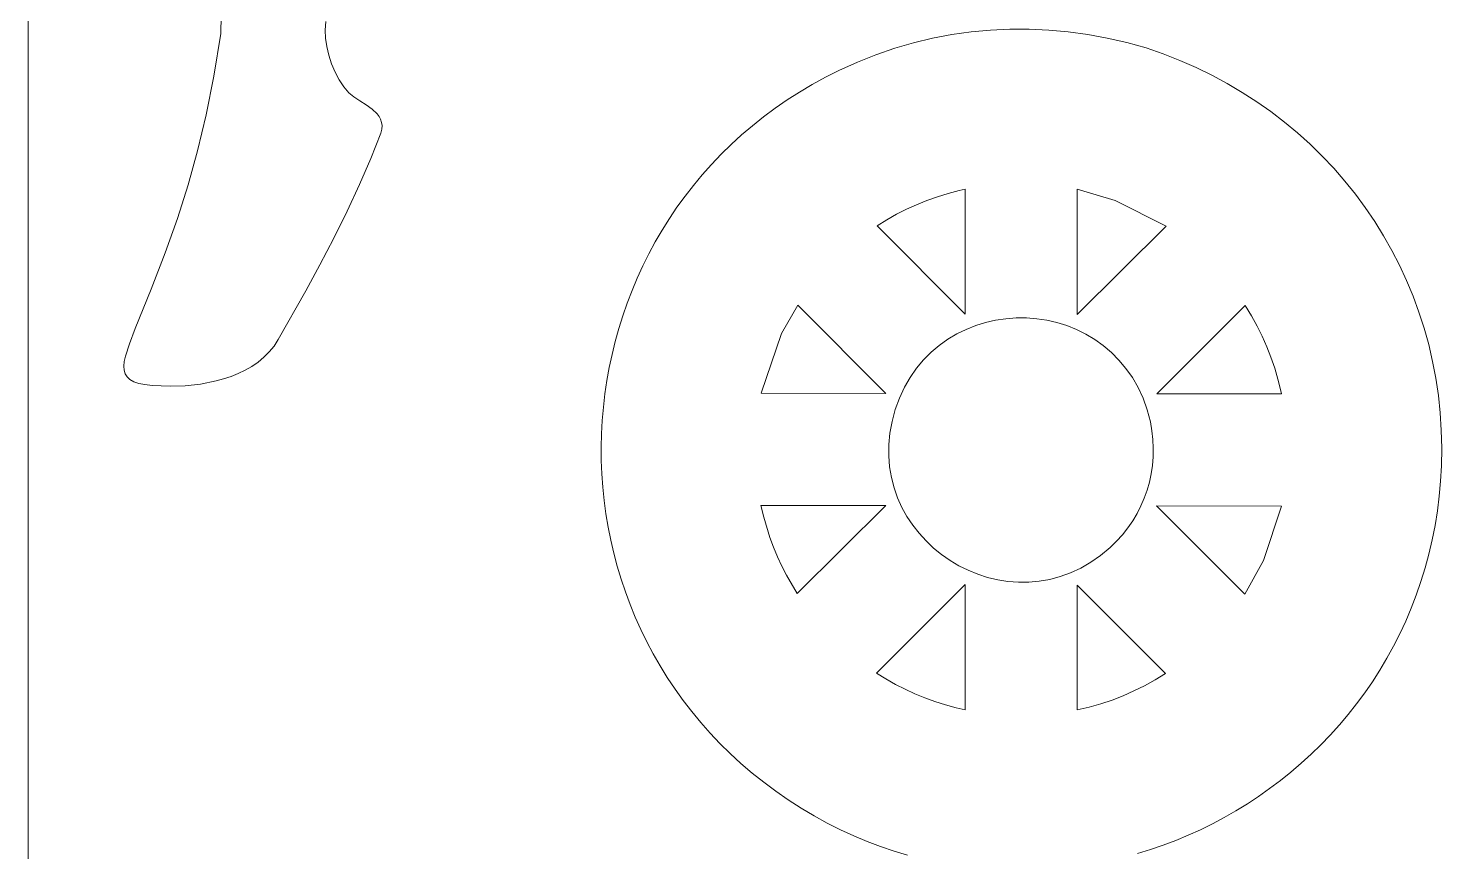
# Model space of a CAD drawing. Header units: centimetres. Extents: x -43.9 to 43.9, y -33.6 to 33.6.
# Drawn here: x -25.08 to -18.9, y -20.09 to -16.49 of the extents above; entities that cross this region are included whole.
import ezdxf

# ---------------------------------------------------------------- set-up
doc = ezdxf.new("R2010")
doc.units = ezdxf.units.CM
doc.header["$MEASUREMENT"] = 0
doc.layers.add('Camada 1', color=7, linetype='Continuous')

msp = doc.modelspace()

# ---------------------------------------------------------------- linework, layer by layer
at = {"layer": 'Camada 1', "color": 4, "lineweight": 9}
msp.add_open_spline([(-25.07839, 11.64976), (-25.07839, 11.64976), (-25.07839, -33.57024), (-25.07839, -33.57024)], degree=3, dxfattribs=at)
at = {"layer": 'Camada 1', "color": 3, "lineweight": 9}
for points in [[(-24.23534, -16.44), (-24.23534, -16.44), (-24.23711, -16.51723), (-24.23711, -16.51723)], [(-23.78143, -16.50233), (-23.78143, -16.50233), (-23.77859, -16.46419), (-23.77859, -16.46419)], [(-24.23711, -16.51723), (-24.23711, -16.51723), (-24.26795, -16.70361), (-24.26795, -16.70361)], [(-23.78009, -16.53675), (-23.78009, -16.53675), (-23.78143, -16.50233), (-23.78143, -16.50233)], [(-23.77483, -16.57332), (-23.77483, -16.57332), (-23.78009, -16.53675), (-23.78009, -16.53675)], [(-21.21099, -16.55703), (-21.21099, -16.55703), (-21.12785, -16.53709), (-21.12785, -16.53709)], [(-21.12785, -16.53709), (-21.12785, -16.53709), (-21.04422, -16.52123), (-21.04422, -16.52123)], [(-21.04422, -16.52123), (-21.04422, -16.52123), (-20.96015, -16.50939), (-20.96015, -16.50939)], [(-20.96015, -16.50939), (-20.96015, -16.50939), (-20.8757, -16.50157), (-20.8757, -16.50157)], [(-20.8757, -16.50157), (-20.8757, -16.50157), (-20.79095, -16.49772), (-20.79095, -16.49772)], [(-20.79095, -16.49772), (-20.79095, -16.49772), (-20.70598, -16.4978), (-20.70598, -16.4978)], [(-20.70598, -16.4978), (-20.70598, -16.4978), (-20.62082, -16.5018), (-20.62082, -16.5018)], [(-20.62082, -16.5018), (-20.62082, -16.5018), (-20.53556, -16.50969), (-20.53556, -16.50969)], [(-20.53556, -16.50969), (-20.53556, -16.50969), (-20.45024, -16.52142), (-20.45024, -16.52142)], [(-20.45024, -16.52142), (-20.45024, -16.52142), (-20.36496, -16.53699), (-20.36496, -16.53699)], [(-20.36496, -16.53699), (-20.36496, -16.53699), (-20.27976, -16.55634), (-20.27976, -16.55634)], [(-23.76595, -16.61091), (-23.76595, -16.61091), (-23.77483, -16.57332), (-23.77483, -16.57332)], [(-21.3755, -16.6092), (-21.3755, -16.6092), (-21.29356, -16.58104), (-21.29356, -16.58104)], [(-21.29356, -16.58104), (-21.29356, -16.58104), (-21.21099, -16.55703), (-21.21099, -16.55703)], [(-20.27976, -16.55634), (-20.27976, -16.55634), (-20.19472, -16.57945), (-20.19472, -16.57945)], [(-20.19472, -16.57945), (-20.19472, -16.57945), (-20.12046, -16.60541), (-20.12046, -16.60541)], [(-20.12046, -16.60541), (-20.12046, -16.60541), (-20.04791, -16.63404), (-20.04791, -16.63404)], [(-23.75374, -16.64844), (-23.75374, -16.64844), (-23.76595, -16.61091), (-23.76595, -16.61091)], [(-23.73851, -16.6848), (-23.73851, -16.6848), (-23.75374, -16.64844), (-23.75374, -16.64844)], [(-21.53724, -16.67799), (-21.53724, -16.67799), (-21.45675, -16.64149), (-21.45675, -16.64149)], [(-21.45675, -16.64149), (-21.45675, -16.64149), (-21.3755, -16.6092), (-21.3755, -16.6092)], [(-20.04791, -16.63404), (-20.04791, -16.63404), (-19.97709, -16.66525), (-19.97709, -16.66525)], [(-19.97709, -16.66525), (-19.97709, -16.66525), (-19.90807, -16.69898), (-19.90807, -16.69898)], [(-24.26795, -16.70361), (-24.26795, -16.70361), (-24.30142, -16.87236), (-24.30142, -16.87236)], [(-23.72055, -16.71888), (-23.72055, -16.71888), (-23.73851, -16.6848), (-23.73851, -16.6848)], [(-23.70017, -16.74957), (-23.70017, -16.74957), (-23.72055, -16.71888), (-23.72055, -16.71888)], [(-21.65382, -16.73914), (-21.65382, -16.73914), (-21.59638, -16.70774), (-21.59638, -16.70774)], [(-21.59638, -16.70774), (-21.59638, -16.70774), (-21.53724, -16.67799), (-21.53724, -16.67799)], [(-19.90807, -16.69898), (-19.90807, -16.69898), (-19.84089, -16.73517), (-19.84089, -16.73517)], [(-23.67767, -16.77577), (-23.67767, -16.77577), (-23.70017, -16.74957), (-23.70017, -16.74957)], [(-23.65598, -16.79387), (-23.65598, -16.79387), (-23.67767, -16.77577), (-23.67767, -16.77577)], [(-23.63016, -16.81115), (-23.63016, -16.81115), (-23.65598, -16.79387), (-23.65598, -16.79387)], [(-21.76361, -16.80672), (-21.76361, -16.80672), (-21.70957, -16.77215), (-21.70957, -16.77215)], [(-21.70957, -16.77215), (-21.70957, -16.77215), (-21.65382, -16.73914), (-21.65382, -16.73914)], [(-19.84089, -16.73517), (-19.84089, -16.73517), (-19.77561, -16.77375), (-19.77561, -16.77375)], [(-19.77561, -16.77375), (-19.77561, -16.77375), (-19.71228, -16.81465), (-19.71228, -16.81465)], [(-23.60291, -16.82858), (-23.60291, -16.82858), (-23.63016, -16.81115), (-23.63016, -16.81115)], [(-23.5769, -16.84712), (-23.5769, -16.84712), (-23.60291, -16.82858), (-23.60291, -16.82858)], [(-23.55481, -16.86772), (-23.55481, -16.86772), (-23.5769, -16.84712), (-23.5769, -16.84712)], [(-21.86657, -16.88034), (-21.86657, -16.88034), (-21.81595, -16.84281), (-21.81595, -16.84281)], [(-21.81595, -16.84281), (-21.81595, -16.84281), (-21.76361, -16.80672), (-21.76361, -16.80672)], [(-19.71228, -16.81465), (-19.71228, -16.81465), (-19.65093, -16.85782), (-19.65093, -16.85782)], [(-24.30142, -16.87236), (-24.30142, -16.87236), (-24.33845, -17.02868), (-24.33845, -17.02868)], [(-23.54609, -16.87911), (-23.54609, -16.87911), (-23.55481, -16.86772), (-23.55481, -16.86772)], [(-23.53935, -16.89137), (-23.53935, -16.89137), (-23.54609, -16.87911), (-23.54609, -16.87911)], [(-23.53494, -16.90463), (-23.53494, -16.90463), (-23.53935, -16.89137), (-23.53935, -16.89137)], [(-23.5332, -16.919), (-23.5332, -16.919), (-23.53494, -16.90463), (-23.53494, -16.90463)], [(-21.91548, -16.91927), (-21.91548, -16.91927), (-21.86657, -16.88034), (-21.86657, -16.88034)], [(-19.65093, -16.85782), (-19.65093, -16.85782), (-19.59162, -16.90319), (-19.59162, -16.90319)], [(-19.59162, -16.90319), (-19.59162, -16.90319), (-19.53442, -16.95069), (-19.53442, -16.95069)], [(-23.58165, -17.06188), (-23.58165, -17.06188), (-23.53904, -16.95158), (-23.53904, -16.95158)], [(-23.53904, -16.95158), (-23.53904, -16.95158), (-23.53445, -16.93461), (-23.53445, -16.93461)], [(-23.53445, -16.93461), (-23.53445, -16.93461), (-23.5332, -16.919), (-23.5332, -16.919)], [(-22.00814, -17.00118), (-22.00814, -17.00118), (-21.96267, -16.95957), (-21.96267, -16.95957)], [(-21.96267, -16.95957), (-21.96267, -16.95957), (-21.91548, -16.91927), (-21.91548, -16.91927)], [(-19.53442, -16.95069), (-19.53442, -16.95069), (-19.47935, -17.00025), (-19.47935, -17.00025)], [(-24.33845, -17.02868), (-24.33845, -17.02868), (-24.38, -17.17774), (-24.38, -17.17774)], [(-22.0519, -17.04405), (-22.0519, -17.04405), (-22.00814, -17.00118), (-22.00814, -17.00118)], [(-19.47935, -17.00025), (-19.47935, -17.00025), (-19.42646, -17.05183), (-19.42646, -17.05183)], [(-23.63091, -17.17622), (-23.63091, -17.17622), (-23.58165, -17.06188), (-23.58165, -17.06188)], [(-22.13421, -17.13337), (-22.13421, -17.13337), (-22.09392, -17.08812), (-22.09392, -17.08812)], [(-22.09392, -17.08812), (-22.09392, -17.08812), (-22.0519, -17.04405), (-22.0519, -17.04405)], [(-19.42646, -17.05183), (-19.42646, -17.05183), (-19.37583, -17.10534), (-19.37583, -17.10534)], [(-22.17277, -17.17972), (-22.17277, -17.17972), (-22.13421, -17.13337), (-22.13421, -17.13337)], [(-19.37583, -17.10534), (-19.37583, -17.10534), (-19.32748, -17.16074), (-19.32748, -17.16074)], [(-19.32748, -17.16074), (-19.32748, -17.16074), (-19.28147, -17.21793), (-19.28147, -17.21793)], [(-24.38, -17.17774), (-24.38, -17.17774), (-24.42707, -17.32474), (-24.42707, -17.32474)], [(-23.68541, -17.29289), (-23.68541, -17.29289), (-23.63091, -17.17622), (-23.63091, -17.17622)], [(-22.20959, -17.22714), (-22.20959, -17.22714), (-22.17277, -17.17972), (-22.17277, -17.17972)], [(-19.28147, -17.21793), (-19.28147, -17.21793), (-19.23786, -17.27687), (-19.23786, -17.27687)], [(-22.27799, -17.32496), (-22.27799, -17.32496), (-22.24466, -17.27557), (-22.24466, -17.27557)], [(-22.24466, -17.27557), (-22.24466, -17.27557), (-22.20959, -17.22714), (-22.20959, -17.22714)], [(-19.23786, -17.27687), (-19.23786, -17.27687), (-19.19669, -17.3375), (-19.19669, -17.3375)], [(-24.42707, -17.32474), (-24.42707, -17.32474), (-24.48058, -17.47485), (-24.48058, -17.47485)], [(-23.74374, -17.41023), (-23.74374, -17.41023), (-23.68541, -17.29289), (-23.68541, -17.29289)], [(-22.30957, -17.37527), (-22.30957, -17.37527), (-22.27799, -17.32496), (-22.27799, -17.32496)], [(-19.19669, -17.3375), (-19.19669, -17.3375), (-19.15799, -17.39974), (-19.15799, -17.39974)], [(-23.80441, -17.52657), (-23.80441, -17.52657), (-23.74374, -17.41023), (-23.74374, -17.41023)], [(-22.3394, -17.42644), (-22.3394, -17.42644), (-22.30957, -17.37527), (-22.30957, -17.37527)], [(-19.15799, -17.39974), (-19.15799, -17.39974), (-19.12185, -17.46353), (-19.12185, -17.46353)], [(-22.36749, -17.47843), (-22.36749, -17.47843), (-22.3394, -17.42644), (-22.3394, -17.42644)], [(-19.12185, -17.46353), (-19.12185, -17.46353), (-19.08828, -17.5288), (-19.08828, -17.5288)], [(-24.48058, -17.47485), (-24.48058, -17.47485), (-24.54151, -17.63326), (-24.54151, -17.63326)], [(-23.86602, -17.64022), (-23.86602, -17.64022), (-23.80441, -17.52657), (-23.80441, -17.52657)], [(-22.41836, -17.58466), (-22.41836, -17.58466), (-22.3938, -17.5312), (-22.3938, -17.5312)], [(-22.3938, -17.5312), (-22.3938, -17.5312), (-22.36749, -17.47843), (-22.36749, -17.47843)], [(-19.08828, -17.5288), (-19.08828, -17.5288), (-19.05736, -17.59552), (-19.05736, -17.59552)], [(-22.44115, -17.63881), (-22.44115, -17.63881), (-22.41836, -17.58466), (-22.41836, -17.58466)], [(-19.05736, -17.59552), (-19.05736, -17.59552), (-19.02912, -17.66357), (-19.02912, -17.66357)], [(-24.54151, -17.63326), (-24.54151, -17.63326), (-24.61083, -17.80516), (-24.61083, -17.80516)], [(-23.98632, -17.85277), (-23.98632, -17.85277), (-23.86602, -17.64022), (-23.86602, -17.64022)], [(-22.46218, -17.69357), (-22.46218, -17.69357), (-22.44115, -17.63881), (-22.44115, -17.63881)], [(-22.48143, -17.74891), (-22.48143, -17.74891), (-22.46218, -17.69357), (-22.46218, -17.69357)], [(-19.02912, -17.66357), (-19.02912, -17.66357), (-19.00362, -17.73292), (-19.00362, -17.73292)], [(-22.4989, -17.80475), (-22.4989, -17.80475), (-22.48143, -17.74891), (-22.48143, -17.74891)], [(-19.00362, -17.73292), (-19.00362, -17.73292), (-18.9809, -17.8035), (-18.9809, -17.8035)], [(-24.61083, -17.80516), (-24.61083, -17.80516), (-24.63683, -17.87113), (-24.63683, -17.87113)], [(-22.5146, -17.86108), (-22.5146, -17.86108), (-22.4989, -17.80475), (-22.4989, -17.80475)], [(-18.9809, -17.8035), (-18.9809, -17.8035), (-18.96103, -17.87525), (-18.96103, -17.87525)], [(-24.63683, -17.87113), (-24.63683, -17.87113), (-24.65437, -17.92551), (-24.65437, -17.92551)], [(-24.02593, -17.907), (-24.02593, -17.907), (-24.00486, -17.88115), (-24.00486, -17.88115)], [(-24.00486, -17.88115), (-24.00486, -17.88115), (-23.98632, -17.85277), (-23.98632, -17.85277)], [(-22.52851, -17.91783), (-22.52851, -17.91783), (-22.5146, -17.86108), (-22.5146, -17.86108)], [(-18.96103, -17.87525), (-18.96103, -17.87525), (-18.94404, -17.9481), (-18.94404, -17.9481)], [(-24.65929, -17.94862), (-24.65929, -17.94862), (-24.66125, -17.96916), (-24.66125, -17.96916)], [(-24.65437, -17.92551), (-24.65437, -17.92551), (-24.65929, -17.94862), (-24.65929, -17.94862)], [(-24.10207, -17.97025), (-24.10207, -17.97025), (-24.07477, -17.95144), (-24.07477, -17.95144)], [(-24.07477, -17.95144), (-24.07477, -17.95144), (-24.04932, -17.93039), (-24.04932, -17.93039)], [(-24.04932, -17.93039), (-24.04932, -17.93039), (-24.02593, -17.907), (-24.02593, -17.907)], [(-22.54063, -17.97494), (-22.54063, -17.97494), (-22.52851, -17.91783), (-22.52851, -17.91783)], [(-18.94404, -17.9481), (-18.94404, -17.9481), (-18.92998, -18.02198), (-18.92998, -18.02198)], [(-24.66125, -17.96916), (-24.66125, -17.96916), (-24.65999, -17.98724), (-24.65999, -17.98724)], [(-24.65999, -17.98724), (-24.65999, -17.98724), (-24.65524, -18.00295), (-24.65524, -18.00295)], [(-24.65524, -18.00295), (-24.65524, -18.00295), (-24.64672, -18.01641), (-24.64672, -18.01641)], [(-24.64672, -18.01641), (-24.64672, -18.01641), (-24.63415, -18.02772), (-24.63415, -18.02772)], [(-24.63415, -18.02772), (-24.63415, -18.02772), (-24.61726, -18.03701), (-24.61726, -18.03701)], [(-24.25817, -18.03394), (-24.25817, -18.03394), (-24.2251, -18.02492), (-24.2251, -18.02492)], [(-24.2251, -18.02492), (-24.2251, -18.02492), (-24.19273, -18.01413), (-24.19273, -18.01413)], [(-24.19273, -18.01413), (-24.19273, -18.01413), (-24.16128, -18.00148), (-24.16128, -18.00148)], [(-24.16128, -18.00148), (-24.16128, -18.00148), (-24.13099, -17.98689), (-24.13099, -17.98689)], [(-24.13099, -17.98689), (-24.13099, -17.98689), (-24.10207, -17.97025), (-24.10207, -17.97025)], [(-22.55097, -18.03238), (-22.55097, -18.03238), (-22.54063, -17.97494), (-22.54063, -17.97494)], [(-18.92998, -18.02198), (-18.92998, -18.02198), (-18.91892, -18.09683), (-18.91892, -18.09683)], [(-24.61726, -18.03701), (-24.61726, -18.03701), (-24.59576, -18.04436), (-24.59576, -18.04436)], [(-24.59576, -18.04436), (-24.59576, -18.04436), (-24.56939, -18.04991), (-24.56939, -18.04991)], [(-24.56939, -18.04991), (-24.56939, -18.04991), (-24.53787, -18.05373), (-24.53787, -18.05373)], [(-24.53787, -18.05373), (-24.53787, -18.05373), (-24.45827, -18.05668), (-24.45827, -18.05668)], [(-24.45827, -18.05668), (-24.45827, -18.05668), (-24.39279, -18.05443), (-24.39279, -18.05443)], [(-24.39279, -18.05443), (-24.39279, -18.05443), (-24.32548, -18.04711), (-24.32548, -18.04711)], [(-24.32548, -18.04711), (-24.32548, -18.04711), (-24.25817, -18.03394), (-24.25817, -18.03394)], [(-22.56627, -18.14802), (-22.56627, -18.14802), (-22.55952, -18.09009), (-22.55952, -18.09009)], [(-22.55952, -18.09009), (-22.55952, -18.09009), (-22.55097, -18.03238), (-22.55097, -18.03238)], [(-22.57122, -18.20614), (-22.57122, -18.20614), (-22.56627, -18.14802), (-22.56627, -18.14802)], [(-18.91892, -18.09683), (-18.91892, -18.09683), (-18.91088, -18.17258), (-18.91088, -18.17258)], [(-22.57436, -18.26438), (-22.57436, -18.26438), (-22.57122, -18.20614), (-22.57122, -18.20614)], [(-18.91088, -18.17258), (-18.91088, -18.17258), (-18.90593, -18.24918), (-18.90593, -18.24918)], [(-22.5757, -18.32269), (-22.5757, -18.32269), (-22.57436, -18.26438), (-22.57436, -18.26438)], [(-18.90593, -18.24918), (-18.90593, -18.24918), (-18.90411, -18.32656), (-18.90411, -18.32656)], [(-22.57523, -18.38103), (-22.57523, -18.38103), (-22.5757, -18.32269), (-22.5757, -18.32269)], [(-18.90411, -18.32656), (-18.90411, -18.32656), (-18.90548, -18.40464), (-18.90548, -18.40464)], [(-22.57294, -18.43934), (-22.57294, -18.43934), (-22.57523, -18.38103), (-22.57523, -18.38103)], [(-22.56884, -18.4976), (-22.56884, -18.4976), (-22.57294, -18.43934), (-22.57294, -18.43934)], [(-18.90548, -18.40464), (-18.90548, -18.40464), (-18.90915, -18.47115), (-18.90915, -18.47115)], [(-22.56292, -18.55571), (-22.56292, -18.55571), (-22.56884, -18.4976), (-22.56884, -18.4976)], [(-18.90915, -18.47115), (-18.90915, -18.47115), (-18.91505, -18.53676), (-18.91505, -18.53676)], [(-22.55518, -18.61368), (-22.55518, -18.61368), (-22.56292, -18.55571), (-22.56292, -18.55571)], [(-18.91505, -18.53676), (-18.91505, -18.53676), (-18.92314, -18.60142), (-18.92314, -18.60142)], [(-22.5456, -18.67141), (-22.5456, -18.67141), (-22.55518, -18.61368), (-22.55518, -18.61368)], [(-18.92314, -18.60142), (-18.92314, -18.60142), (-18.93338, -18.66514), (-18.93338, -18.66514)], [(-22.5342, -18.72887), (-22.5342, -18.72887), (-22.5456, -18.67141), (-22.5456, -18.67141)], [(-18.93338, -18.66514), (-18.93338, -18.66514), (-18.94569, -18.72787), (-18.94569, -18.72787)], [(-22.52096, -18.78603), (-22.52096, -18.78603), (-22.5342, -18.72887), (-22.5342, -18.72887)], [(-18.94569, -18.72787), (-18.94569, -18.72787), (-18.96007, -18.78961), (-18.96007, -18.78961)], [(-22.50589, -18.8428), (-22.50589, -18.8428), (-22.52096, -18.78603), (-22.52096, -18.78603)], [(-18.96007, -18.78961), (-18.96007, -18.78961), (-18.97645, -18.85032), (-18.97645, -18.85032)], [(-22.48896, -18.89917), (-22.48896, -18.89917), (-22.50589, -18.8428), (-22.50589, -18.8428)], [(-18.97645, -18.85032), (-18.97645, -18.85032), (-18.99479, -18.90998), (-18.99479, -18.90998)], [(-22.4702, -18.95507), (-22.4702, -18.95507), (-22.48896, -18.89917), (-22.48896, -18.89917)], [(-18.99479, -18.90998), (-18.99479, -18.90998), (-19.01506, -18.96857), (-19.01506, -18.96857)], [(-22.4496, -19.01045), (-22.4496, -19.01045), (-22.4702, -18.95507), (-22.4702, -18.95507)], [(-22.42713, -19.06526), (-22.42713, -19.06526), (-22.4496, -19.01045), (-22.4496, -19.01045)], [(-19.01506, -18.96857), (-19.01506, -18.96857), (-19.03718, -19.02606), (-19.03718, -19.02606)], [(-22.40282, -19.11947), (-22.40282, -19.11947), (-22.42713, -19.06526), (-22.42713, -19.06526)], [(-19.03718, -19.02606), (-19.03718, -19.02606), (-19.06113, -19.08244), (-19.06113, -19.08244)], [(-22.37664, -19.173), (-22.37664, -19.173), (-22.40282, -19.11947), (-22.40282, -19.11947)], [(-19.08687, -19.13768), (-19.08687, -19.13768), (-19.11434, -19.19176), (-19.11434, -19.19176)], [(-19.06113, -19.08244), (-19.06113, -19.08244), (-19.08687, -19.13768), (-19.08687, -19.13768)], [(-22.3486, -19.22583), (-22.3486, -19.22583), (-22.37664, -19.173), (-22.37664, -19.173)], [(-19.11434, -19.19176), (-19.11434, -19.19176), (-19.14349, -19.24464), (-19.14349, -19.24464)], [(-22.31871, -19.27789), (-22.31871, -19.27789), (-22.3486, -19.22583), (-22.3486, -19.22583)], [(-19.14349, -19.24464), (-19.14349, -19.24464), (-19.17429, -19.29631), (-19.17429, -19.29631)], [(-22.28694, -19.32914), (-22.28694, -19.32914), (-22.31871, -19.27789), (-22.31871, -19.27789)], [(-19.17429, -19.29631), (-19.17429, -19.29631), (-19.20669, -19.34676), (-19.20669, -19.34676)], [(-22.2533, -19.37953), (-22.2533, -19.37953), (-22.28694, -19.32914), (-22.28694, -19.32914)], [(-22.21777, -19.42901), (-22.21777, -19.42901), (-22.2533, -19.37953), (-22.2533, -19.37953)], [(-19.20669, -19.34676), (-19.20669, -19.34676), (-19.24066, -19.39594), (-19.24066, -19.39594)], [(-22.18039, -19.47752), (-22.18039, -19.47752), (-22.21777, -19.42901), (-22.21777, -19.42901)], [(-19.27612, -19.44385), (-19.27612, -19.44385), (-19.31304, -19.49045), (-19.31304, -19.49045)], [(-19.24066, -19.39594), (-19.24066, -19.39594), (-19.27612, -19.44385), (-19.27612, -19.44385)], [(-22.1411, -19.52504), (-22.1411, -19.52504), (-22.18039, -19.47752), (-22.18039, -19.47752)], [(-19.31304, -19.49045), (-19.31304, -19.49045), (-19.3514, -19.53573), (-19.3514, -19.53573)], [(-22.09994, -19.5715), (-22.09994, -19.5715), (-22.1411, -19.52504), (-22.1411, -19.52504)], [(-22.05689, -19.61684), (-22.05689, -19.61684), (-22.09994, -19.5715), (-22.09994, -19.5715)], [(-19.3514, -19.53573), (-19.3514, -19.53573), (-19.39112, -19.57965), (-19.39112, -19.57965)], [(-22.01194, -19.66102), (-22.01194, -19.66102), (-22.05689, -19.61684), (-22.05689, -19.61684)], [(-19.43218, -19.6222), (-19.43218, -19.6222), (-19.47452, -19.66337), (-19.47452, -19.66337)], [(-19.39112, -19.57965), (-19.39112, -19.57965), (-19.43218, -19.6222), (-19.43218, -19.6222)], [(-21.96509, -19.70401), (-21.96509, -19.70401), (-22.01194, -19.66102), (-22.01194, -19.66102)], [(-19.47452, -19.66337), (-19.47452, -19.66337), (-19.51808, -19.7031), (-19.51808, -19.7031)], [(-21.91635, -19.74574), (-21.91635, -19.74574), (-21.96509, -19.70401), (-21.96509, -19.70401)], [(-21.86571, -19.78616), (-21.86571, -19.78616), (-21.91635, -19.74574), (-21.91635, -19.74574)], [(-19.56285, -19.74139), (-19.56285, -19.74139), (-19.60877, -19.77823), (-19.60877, -19.77823)], [(-19.51808, -19.7031), (-19.51808, -19.7031), (-19.56285, -19.74139), (-19.56285, -19.74139)], [(-21.81315, -19.82523), (-21.81315, -19.82523), (-21.86571, -19.78616), (-21.86571, -19.78616)], [(-19.65579, -19.81357), (-19.65579, -19.81357), (-19.70386, -19.8474), (-19.70386, -19.8474)], [(-19.60877, -19.77823), (-19.60877, -19.77823), (-19.65579, -19.81357), (-19.65579, -19.81357)], [(-21.7587, -19.86289), (-21.7587, -19.86289), (-21.81315, -19.82523), (-21.81315, -19.82523)], [(-21.70258, -19.89893), (-21.70258, -19.89893), (-21.7587, -19.86289), (-21.7587, -19.86289)], [(-19.75295, -19.8797), (-19.75295, -19.8797), (-19.80302, -19.91043), (-19.80302, -19.91043)], [(-19.70386, -19.8474), (-19.70386, -19.8474), (-19.75295, -19.8797), (-19.75295, -19.8797)], [(-21.6459, -19.9326), (-21.6459, -19.9326), (-21.70258, -19.89893), (-21.70258, -19.89893)], [(-21.58869, -19.96397), (-21.58869, -19.96397), (-21.6459, -19.9326), (-21.6459, -19.9326)], [(-19.85399, -19.93959), (-19.85399, -19.93959), (-19.90585, -19.96714), (-19.90585, -19.96714)], [(-19.80302, -19.91043), (-19.80302, -19.91043), (-19.85399, -19.93959), (-19.85399, -19.93959)], [(-21.531, -19.99303), (-21.531, -19.99303), (-21.58869, -19.96397), (-21.58869, -19.96397)], [(-21.47289, -20.01982), (-21.47289, -20.01982), (-21.531, -19.99303), (-21.531, -19.99303)], [(-19.95855, -19.99307), (-19.95855, -19.99307), (-20.01203, -20.01734), (-20.01203, -20.01734)], [(-19.90585, -19.96714), (-19.90585, -19.96714), (-19.95855, -19.99307), (-19.95855, -19.99307)], [(-21.41439, -20.04436), (-21.41439, -20.04436), (-21.47289, -20.01982), (-21.47289, -20.01982)], [(-21.35556, -20.06666), (-21.35556, -20.06666), (-21.41439, -20.04436), (-21.41439, -20.04436)], [(-20.12116, -20.06084), (-20.12116, -20.06084), (-20.17673, -20.08002), (-20.17673, -20.08002)], [(-20.06624, -20.03994), (-20.06624, -20.03994), (-20.12116, -20.06084), (-20.12116, -20.06084)], [(-20.01203, -20.01734), (-20.01203, -20.01734), (-20.06624, -20.03994), (-20.06624, -20.03994)], [(-21.29642, -20.08676), (-21.29642, -20.08676), (-21.35556, -20.06666), (-21.35556, -20.06666)], [(-21.23704, -20.10467), (-21.23704, -20.10467), (-21.29642, -20.08676), (-21.29642, -20.08676)], [(-20.17673, -20.08002), (-20.17673, -20.08002), (-20.2329, -20.09745), (-20.2329, -20.09745)]]:
    msp.add_open_spline(points, degree=3, dxfattribs=at)
at = {"layer": 'Camada 1', "lineweight": 9}
for points in [[(-21.10727, -17.23), (-21.10727, -17.23), (-21.06023, -17.21555), (-21.06023, -17.21555)], [(-21.06023, -17.21555), (-21.06023, -17.21555), (-21.01179, -17.20278), (-21.01179, -17.20278)], [(-21.01179, -17.20278), (-21.01179, -17.20278), (-20.98579, -17.19689), (-20.98579, -17.19689)], [(-20.98579, -17.19689), (-20.98579, -17.19689), (-20.98579, -17.74192), (-20.98579, -17.74192)], [(-20.49605, -17.74412), (-20.49605, -17.74412), (-20.49605, -17.19689), (-20.49605, -17.19689)], [(-20.49605, -17.19689), (-20.49605, -17.19689), (-20.33007, -17.24573), (-20.33007, -17.24573)], [(-21.28524, -17.30613), (-21.28524, -17.30613), (-21.24188, -17.28419), (-21.24188, -17.28419)], [(-21.24188, -17.28419), (-21.24188, -17.28419), (-21.19789, -17.26423), (-21.19789, -17.26423)], [(-21.19789, -17.26423), (-21.19789, -17.26423), (-21.15308, -17.2462), (-21.15308, -17.2462)], [(-21.15308, -17.2462), (-21.15308, -17.2462), (-21.10727, -17.23), (-21.10727, -17.23)], [(-20.33007, -17.24573), (-20.33007, -17.24573), (-20.10839, -17.35799), (-20.10839, -17.35799)], [(-21.37089, -17.35631), (-21.37089, -17.35631), (-21.32818, -17.33015), (-21.32818, -17.33015)], [(-21.32818, -17.33015), (-21.32818, -17.33015), (-21.28524, -17.30613), (-21.28524, -17.30613)], [(-20.98579, -17.74192), (-20.98579, -17.74192), (-21.37089, -17.35631), (-21.37089, -17.35631)], [(-20.10839, -17.35799), (-20.10839, -17.35799), (-20.49605, -17.74412), (-20.49605, -17.74412)], [(-21.78742, -17.82659), (-21.78742, -17.82659), (-21.7174, -17.7024), (-21.7174, -17.7024)], [(-21.7174, -17.7024), (-21.7174, -17.7024), (-21.33231, -18.088), (-21.33231, -18.088)], [(-20.14888, -18.08956), (-20.14888, -18.08956), (-19.76275, -17.70495), (-19.76275, -17.70495)], [(-19.76275, -17.70495), (-19.76275, -17.70495), (-19.73564, -17.74953), (-19.73564, -17.74953)], [(-20.8967, -17.77845), (-20.8967, -17.77845), (-20.93983, -17.79175), (-20.93983, -17.79175)], [(-20.85274, -17.76848), (-20.85274, -17.76848), (-20.8967, -17.77845), (-20.8967, -17.77845)], [(-20.80817, -17.76184), (-20.80817, -17.76184), (-20.85274, -17.76848), (-20.85274, -17.76848)], [(-20.76325, -17.75855), (-20.76325, -17.75855), (-20.80817, -17.76184), (-20.80817, -17.76184)], [(-20.71822, -17.75858), (-20.71822, -17.75858), (-20.76325, -17.75855), (-20.76325, -17.75855)], [(-20.67331, -17.76195), (-20.67331, -17.76195), (-20.71822, -17.75858), (-20.71822, -17.75858)], [(-20.62876, -17.76865), (-20.62876, -17.76865), (-20.67331, -17.76195), (-20.67331, -17.76195)], [(-20.5848, -17.77869), (-20.5848, -17.77869), (-20.62876, -17.76865), (-20.62876, -17.76865)], [(-20.54168, -17.79206), (-20.54168, -17.79206), (-20.5848, -17.77869), (-20.5848, -17.77869)], [(-19.73564, -17.74953), (-19.73564, -17.74953), (-19.71094, -17.79406), (-19.71094, -17.79406)], [(-21.87735, -18.08728), (-21.87735, -18.08728), (-21.78742, -17.82659), (-21.78742, -17.82659)], [(-21.02266, -17.82836), (-21.02266, -17.82836), (-21.06187, -17.85168), (-21.06187, -17.85168)], [(-20.9819, -17.80839), (-20.9819, -17.80839), (-21.02266, -17.82836), (-21.02266, -17.82836)], [(-20.93983, -17.79175), (-20.93983, -17.79175), (-20.9819, -17.80839), (-20.9819, -17.80839)], [(-20.49964, -17.80876), (-20.49964, -17.80876), (-20.54168, -17.79206), (-20.54168, -17.79206)], [(-20.45891, -17.8288), (-20.45891, -17.8288), (-20.49964, -17.80876), (-20.49964, -17.80876)], [(-20.41972, -17.85217), (-20.41972, -17.85217), (-20.45891, -17.8288), (-20.45891, -17.8288)], [(-19.71094, -17.79406), (-19.71094, -17.79406), (-19.68853, -17.83885), (-19.68853, -17.83885)], [(-19.68853, -17.83885), (-19.68853, -17.83885), (-19.66828, -17.88419), (-19.66828, -17.88419)], [(-21.09929, -17.87832), (-21.09929, -17.87832), (-21.1347, -17.9083), (-21.1347, -17.9083)], [(-21.06187, -17.85168), (-21.06187, -17.85168), (-21.09929, -17.87832), (-21.09929, -17.87832)], [(-20.38233, -17.87888), (-20.38233, -17.87888), (-20.41972, -17.85217), (-20.41972, -17.85217)], [(-20.34698, -17.90891), (-20.34698, -17.90891), (-20.38233, -17.87888), (-20.38233, -17.87888)], [(-19.66828, -17.88419), (-19.66828, -17.88419), (-19.6501, -17.93038), (-19.6501, -17.93038)], [(-21.16783, -17.9416), (-21.16783, -17.9416), (-21.19847, -17.97826), (-21.19847, -17.97826)], [(-21.1347, -17.9083), (-21.1347, -17.9083), (-21.16783, -17.9416), (-21.16783, -17.9416)], [(-20.31388, -17.94228), (-20.31388, -17.94228), (-20.34698, -17.90891), (-20.34698, -17.90891)], [(-20.2833, -17.97898), (-20.2833, -17.97898), (-20.31388, -17.94228), (-20.31388, -17.94228)], [(-19.6501, -17.93038), (-19.6501, -17.93038), (-19.63384, -17.97776), (-19.63384, -17.97776)], [(-21.22636, -18.01824), (-21.22636, -18.01824), (-21.25128, -18.06156), (-21.25128, -18.06156)], [(-21.19847, -17.97826), (-21.19847, -17.97826), (-21.22636, -18.01824), (-21.22636, -18.01824)], [(-20.25545, -18.01902), (-20.25545, -18.01902), (-20.2833, -17.97898), (-20.2833, -17.97898)], [(-20.23058, -18.06239), (-20.23058, -18.06239), (-20.25545, -18.01902), (-20.25545, -18.01902)], [(-19.63384, -17.97776), (-19.63384, -17.97776), (-19.61941, -18.02661), (-19.61941, -18.02661)], [(-19.61941, -18.02661), (-19.61941, -18.02661), (-19.60669, -18.07724), (-19.60669, -18.07724)], [(-21.33231, -18.088), (-21.33231, -18.088), (-21.87735, -18.08728), (-21.87735, -18.08728)], [(-21.25128, -18.06156), (-21.25128, -18.06156), (-21.27299, -18.10822), (-21.27299, -18.10822)], [(-20.20894, -18.1091), (-20.20894, -18.1091), (-20.23058, -18.06239), (-20.23058, -18.06239)], [(-19.60383, -18.09027), (-19.60383, -18.09027), (-20.14888, -18.08956), (-20.14888, -18.08956)], [(-19.60669, -18.07724), (-19.60669, -18.07724), (-19.60383, -18.09027), (-19.60383, -18.09027)], [(-21.27299, -18.10822), (-21.27299, -18.10822), (-21.29124, -18.15821), (-21.29124, -18.15821)], [(-20.19075, -18.15912), (-20.19075, -18.15912), (-20.20894, -18.1091), (-20.20894, -18.1091)], [(-21.30544, -18.21025), (-21.30544, -18.21025), (-21.3148, -18.26145), (-21.3148, -18.26145)], [(-21.29124, -18.15821), (-21.29124, -18.15821), (-21.30544, -18.21025), (-21.30544, -18.21025)], [(-20.17627, -18.21249), (-20.17627, -18.21249), (-20.19075, -18.15912), (-20.19075, -18.15912)], [(-20.16994, -18.25115), (-20.16994, -18.25115), (-20.17627, -18.21249), (-20.17627, -18.21249)], [(-21.3148, -18.26145), (-21.3148, -18.26145), (-21.31953, -18.31169), (-21.31953, -18.31169)], [(-20.16598, -18.28956), (-20.16598, -18.28956), (-20.16994, -18.25115), (-20.16994, -18.25115)], [(-21.31953, -18.31169), (-21.31953, -18.31169), (-21.31982, -18.36084), (-21.31982, -18.36084)], [(-20.16436, -18.32768), (-20.16436, -18.32768), (-20.16598, -18.28956), (-20.16598, -18.28956)], [(-20.16508, -18.36542), (-20.16508, -18.36542), (-20.16436, -18.32768), (-20.16436, -18.32768)], [(-21.31982, -18.36084), (-21.31982, -18.36084), (-21.3159, -18.40876), (-21.3159, -18.40876)], [(-20.16814, -18.4027), (-20.16814, -18.4027), (-20.16508, -18.36542), (-20.16508, -18.36542)], [(-21.3159, -18.40876), (-21.3159, -18.40876), (-21.30794, -18.45533), (-21.30794, -18.45533)], [(-21.30794, -18.45533), (-21.30794, -18.45533), (-21.29617, -18.50039), (-21.29617, -18.50039)], [(-20.18122, -18.4756), (-20.18122, -18.4756), (-20.17353, -18.43945), (-20.17353, -18.43945)], [(-20.17353, -18.43945), (-20.17353, -18.43945), (-20.16814, -18.4027), (-20.16814, -18.4027)], [(-21.29617, -18.50039), (-21.29617, -18.50039), (-21.28077, -18.54385), (-21.28077, -18.54385)], [(-20.20352, -18.54577), (-20.20352, -18.54577), (-20.19123, -18.51107), (-20.19123, -18.51107)], [(-20.19123, -18.51107), (-20.19123, -18.51107), (-20.18122, -18.4756), (-20.18122, -18.4756)], [(-21.86571, -18.62882), (-21.86571, -18.62882), (-21.87801, -18.57702), (-21.87801, -18.57702)], [(-21.87801, -18.57702), (-21.87801, -18.57702), (-21.33296, -18.57774), (-21.33296, -18.57774)], [(-21.33296, -18.57774), (-21.33296, -18.57774), (-21.71908, -18.96235), (-21.71908, -18.96235)], [(-21.28077, -18.54385), (-21.28077, -18.54385), (-21.26195, -18.58555), (-21.26195, -18.58555)], [(-20.23497, -18.6126), (-20.23497, -18.6126), (-20.21811, -18.57963), (-20.21811, -18.57963)], [(-20.21811, -18.57963), (-20.21811, -18.57963), (-20.20352, -18.54577), (-20.20352, -18.54577)], [(-19.76442, -18.9649), (-19.76442, -18.9649), (-20.14952, -18.5793), (-20.14952, -18.5793)], [(-20.14952, -18.5793), (-20.14952, -18.5793), (-19.60448, -18.58001), (-19.60448, -18.58001)], [(-19.60448, -18.58001), (-19.60448, -18.58001), (-19.6833, -18.81713), (-19.6833, -18.81713)], [(-21.83857, -18.71757), (-21.83857, -18.71757), (-21.86571, -18.62882), (-21.86571, -18.62882)], [(-21.26195, -18.58555), (-21.26195, -18.58555), (-21.23993, -18.62538), (-21.23993, -18.62538)], [(-21.23993, -18.62538), (-21.23993, -18.62538), (-21.21489, -18.66318), (-21.21489, -18.66318)], [(-20.27549, -18.67549), (-20.27549, -18.67549), (-20.25411, -18.64457), (-20.25411, -18.64457)], [(-20.25411, -18.64457), (-20.25411, -18.64457), (-20.23497, -18.6126), (-20.23497, -18.6126)], [(-21.21489, -18.66318), (-21.21489, -18.66318), (-21.18706, -18.69886), (-21.18706, -18.69886)], [(-21.18706, -18.69886), (-21.18706, -18.69886), (-21.1566, -18.73225), (-21.1566, -18.73225)], [(-20.32501, -18.73382), (-20.32501, -18.73382), (-20.29914, -18.70526), (-20.29914, -18.70526)], [(-20.29914, -18.70526), (-20.29914, -18.70526), (-20.27549, -18.67549), (-20.27549, -18.67549)], [(-21.82289, -18.75998), (-21.82289, -18.75998), (-21.83857, -18.71757), (-21.83857, -18.71757)], [(-21.80567, -18.80141), (-21.80567, -18.80141), (-21.82289, -18.75998), (-21.82289, -18.75998)], [(-21.1566, -18.73225), (-21.1566, -18.73225), (-21.12376, -18.76324), (-21.12376, -18.76324)], [(-21.12376, -18.76324), (-21.12376, -18.76324), (-21.08871, -18.7917), (-21.08871, -18.7917)], [(-20.3945, -18.79573), (-20.3945, -18.79573), (-20.35313, -18.76111), (-20.35313, -18.76111)], [(-20.35313, -18.76111), (-20.35313, -18.76111), (-20.32501, -18.73382), (-20.32501, -18.73382)], [(-21.78678, -18.84212), (-21.78678, -18.84212), (-21.80567, -18.80141), (-21.80567, -18.80141)], [(-21.08871, -18.7917), (-21.08871, -18.7917), (-21.05167, -18.8175), (-21.05167, -18.8175)], [(-21.05167, -18.8175), (-21.05167, -18.8175), (-21.01283, -18.84049), (-21.01283, -18.84049)], [(-20.48082, -18.85083), (-20.48082, -18.85083), (-20.43714, -18.82559), (-20.43714, -18.82559)], [(-20.43714, -18.82559), (-20.43714, -18.82559), (-20.3945, -18.79573), (-20.3945, -18.79573)], [(-19.6833, -18.81713), (-19.6833, -18.81713), (-19.76442, -18.9649), (-19.76442, -18.9649)], [(-21.76612, -18.88235), (-21.76612, -18.88235), (-21.78678, -18.84212), (-21.78678, -18.84212)], [(-21.71908, -18.96235), (-21.71908, -18.96235), (-21.76612, -18.88235), (-21.76612, -18.88235)], [(-21.01283, -18.84049), (-21.01283, -18.84049), (-20.9724, -18.86057), (-20.9724, -18.86057)], [(-20.9724, -18.86057), (-20.9724, -18.86057), (-20.93059, -18.87759), (-20.93059, -18.87759)], [(-20.93059, -18.87759), (-20.93059, -18.87759), (-20.88759, -18.89141), (-20.88759, -18.89141)], [(-20.88759, -18.89141), (-20.88759, -18.89141), (-20.84362, -18.90192), (-20.84362, -18.90192)], [(-20.61611, -18.90011), (-20.61611, -18.90011), (-20.57051, -18.88796), (-20.57051, -18.88796)], [(-20.57051, -18.88796), (-20.57051, -18.88796), (-20.52533, -18.87158), (-20.52533, -18.87158)], [(-20.52533, -18.87158), (-20.52533, -18.87158), (-20.48082, -18.85083), (-20.48082, -18.85083)], [(-21.37345, -19.30929), (-21.37345, -19.30929), (-20.98579, -18.92317), (-20.98579, -18.92317)], [(-20.98579, -18.92317), (-20.98579, -18.92317), (-20.98579, -19.47041), (-20.98579, -19.47041)], [(-20.84362, -18.90192), (-20.84362, -18.90192), (-20.79885, -18.90898), (-20.79885, -18.90898)], [(-20.79885, -18.90898), (-20.79885, -18.90898), (-20.75353, -18.91245), (-20.75353, -18.91245)], [(-20.75353, -18.91245), (-20.75353, -18.91245), (-20.70782, -18.91223), (-20.70782, -18.91223)], [(-20.70782, -18.91223), (-20.70782, -18.91223), (-20.66195, -18.90816), (-20.66195, -18.90816)], [(-20.66195, -18.90816), (-20.66195, -18.90816), (-20.61611, -18.90011), (-20.61611, -18.90011)], [(-20.49605, -18.92536), (-20.49605, -18.92536), (-20.11095, -19.31097), (-20.11095, -19.31097)], [(-20.49605, -19.47041), (-20.49605, -19.47041), (-20.49605, -18.92536), (-20.49605, -18.92536)], [(-21.3318, -19.33496), (-21.3318, -19.33496), (-21.37345, -19.30929), (-21.37345, -19.30929)], [(-20.11095, -19.31097), (-20.11095, -19.31097), (-20.15659, -19.33884), (-20.15659, -19.33884)], [(-21.2901, -19.35852), (-21.2901, -19.35852), (-21.3318, -19.33496), (-21.3318, -19.33496)], [(-21.24809, -19.38009), (-21.24809, -19.38009), (-21.2901, -19.35852), (-21.2901, -19.35852)], [(-21.20554, -19.39975), (-21.20554, -19.39975), (-21.24809, -19.38009), (-21.24809, -19.38009)], [(-20.20255, -19.3643), (-20.20255, -19.3643), (-20.24903, -19.38739), (-20.24903, -19.38739)], [(-20.15659, -19.33884), (-20.15659, -19.33884), (-20.20255, -19.3643), (-20.20255, -19.3643)], [(-21.1622, -19.4176), (-21.1622, -19.4176), (-21.20554, -19.39975), (-21.20554, -19.39975)], [(-21.11782, -19.43373), (-21.11782, -19.43373), (-21.1622, -19.4176), (-21.1622, -19.4176)], [(-21.07216, -19.44826), (-21.07216, -19.44826), (-21.11782, -19.43373), (-21.11782, -19.43373)], [(-21.02499, -19.46129), (-21.02499, -19.46129), (-21.07216, -19.44826), (-21.07216, -19.44826)], [(-20.39354, -19.44338), (-20.39354, -19.44338), (-20.44404, -19.45788), (-20.44404, -19.45788)], [(-20.34432, -19.42687), (-20.34432, -19.42687), (-20.39354, -19.44338), (-20.39354, -19.44338)], [(-20.29622, -19.40823), (-20.29622, -19.40823), (-20.34432, -19.42687), (-20.34432, -19.42687)], [(-20.24903, -19.38739), (-20.24903, -19.38739), (-20.29622, -19.40823), (-20.29622, -19.40823)], [(-20.98579, -19.47041), (-20.98579, -19.47041), (-21.02499, -19.46129), (-21.02499, -19.46129)], [(-20.44404, -19.45788), (-20.44404, -19.45788), (-20.49605, -19.47041), (-20.49605, -19.47041)]]:
    msp.add_open_spline(points, degree=3, dxfattribs=at)

doc.saveas('drawing.dxf')
